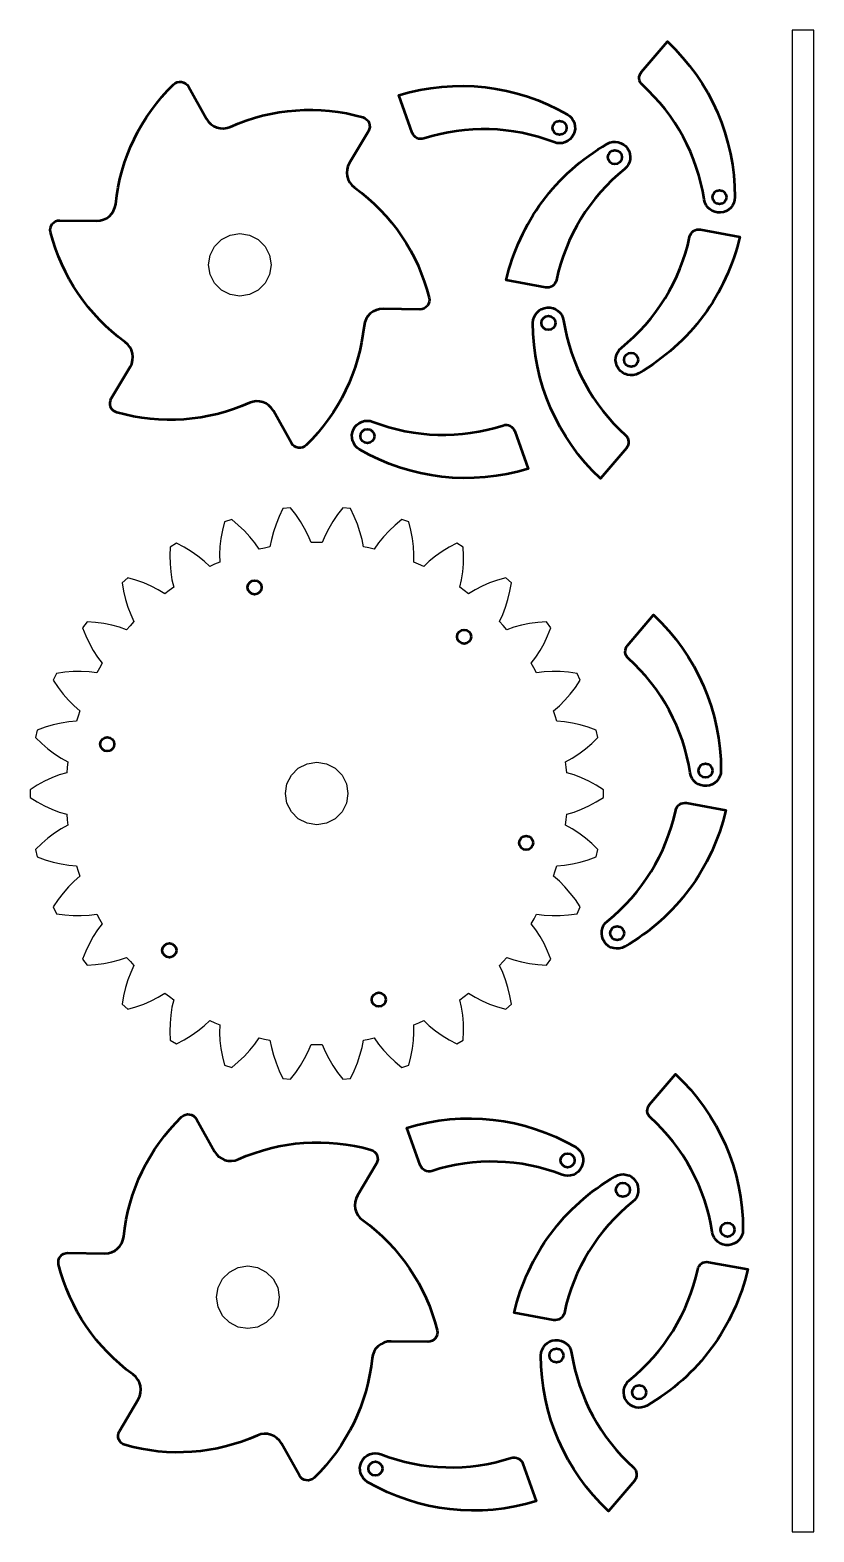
# Model space of a CAD drawing. Header units: inches. Extents: x 3 to 128, y 0 to 240.
import ezdxf

# ---------------------------------------------------------------- set-up
doc = ezdxf.new("R2010")
doc.units = ezdxf.units.IN
doc.header["$MEASUREMENT"] = 0
doc.layers.add('PDF_Visible', color=7, linetype='Continuous')

msp = doc.modelspace()

# ---------------------------------------------------------------- linework, layer by layer
for points in [[(125, 0), (128.5, 0), (128.5, 240), (125, 240)], [(40.76, 199.55), (39.65, 198.44), (38.26, 197.73), (36.71, 197.49), (35.17, 197.73), (33.78, 198.44), (32.67, 199.55), (31.96, 200.94), (31.71, 202.49), (31.96, 204.03), (32.67, 205.43), (33.78, 206.53), (35.17, 207.24), (36.71, 207.49), (38.26, 207.24), (39.65, 206.53), (40.76, 205.43), (41.47, 204.03), (41.71, 202.49), (41.47, 200.94)], [(92.5, 119.96), (91.32, 120.51), (90.15, 120.97), (88.97, 121.32), (88.88, 122.22), (88.79, 123.06), (89.86, 123.65), (90.92, 124.34), (91.96, 125.12), (92.97, 125.99), (93.96, 126.94), (93.7, 128.12), (92.42, 128.59), (91.14, 128.96), (89.88, 129.26), (88.63, 129.46), (87.41, 129.56), (87.14, 130.42), (86.86, 131.23), (87.8, 132.03), (88.69, 132.92), (89.54, 133.9), (90.35, 134.96), (91.12, 136.09), (90.62, 137.2), (89.27, 137.38), (87.94, 137.49), (86.64, 137.51), (85.38, 137.45), (84.16, 137.29), (83.72, 138.07), (83.29, 138.81), (84.03, 139.79), (84.72, 140.85), (85.35, 141.98), (85.92, 143.18), (86.44, 144.45), (85.72, 145.43), (84.36, 145.33), (83.04, 145.16), (81.76, 144.91), (80.54, 144.59), (79.39, 144.18), (78.79, 144.85), (78.21, 145.48), (78.74, 146.59), (79.19, 147.77), (79.57, 149.01), (79.88, 150.31), (80.12, 151.65), (79.22, 152.47), (77.9, 152.09), (76.65, 151.64), (75.45, 151.13), (74.33, 150.56), (73.28, 149.92), (72.56, 150.46), (71.86, 150.96), (72.14, 152.15), (72.34, 153.4), (72.45, 154.69), (72.48, 156.02), (72.44, 157.39), (71.39, 158), (70.19, 157.35), (69.05, 156.65), (67.99, 155.91), (67, 155.12), (66.11, 154.27), (65.29, 154.65), (64.51, 154.99), (64.54, 156.22), (64.47, 157.48), (64.31, 158.76), (64.07, 160.07), (63.74, 161.4), (62.59, 161.78), (61.54, 160.89), (60.57, 159.98), (59.69, 159.03), (58.89, 158.05), (58.19, 157.04), (57.32, 157.24), (56.48, 157.4), (56.25, 158.61), (55.92, 159.83), (55.5, 161.06), (54.99, 162.29), (54.39, 163.52), (53.19, 163.64), (52.35, 162.56), (51.59, 161.47), (50.93, 160.36), (50.35, 159.23), (49.88, 158.1), (48.98, 158.11), (48.12, 158.1), (47.65, 159.23), (47.07, 160.36), (46.41, 161.47), (45.65, 162.56), (44.81, 163.64), (43.61, 163.52), (43.01, 162.29), (42.5, 161.06), (42.08, 159.83), (41.75, 158.61), (41.52, 157.4), (40.64, 157.23), (39.81, 157.04), (39.11, 158.05), (38.31, 159.03), (37.43, 159.98), (36.46, 160.89), (35.41, 161.78), (34.26, 161.4), (33.93, 160.07), (33.69, 158.76), (33.53, 157.48), (33.46, 156.22), (33.49, 154.99), (32.67, 154.63), (31.89, 154.27), (31, 155.12), (30.01, 155.91), (28.95, 156.65), (27.81, 157.35), (26.61, 158), (25.56, 157.39), (25.51, 156.02), (25.55, 154.69), (25.66, 153.4), (25.86, 152.15), (26.14, 150.96), (25.41, 150.43), (24.72, 149.92), (23.67, 150.56), (22.55, 151.13), (21.35, 151.64), (20.1, 152.09), (18.78, 152.47), (17.88, 151.65), (18.12, 150.31), (18.43, 149.01), (18.81, 147.77), (19.26, 146.59), (19.79, 145.48), (19.18, 144.82), (18.61, 144.18), (17.46, 144.59), (16.24, 144.91), (14.96, 145.16), (13.64, 145.33), (12.28, 145.43), (11.56, 144.45), (12.08, 143.18), (12.65, 141.98), (13.28, 140.85), (13.97, 139.79), (14.71, 138.81), (14.26, 138.03), (13.84, 137.29), (12.62, 137.45), (11.36, 137.51), (10.06, 137.49), (8.73, 137.38), (7.38, 137.2), (6.88, 136.09), (7.65, 134.96), (8.46, 133.9), (9.31, 132.92), (10.2, 132.03), (11.14, 131.23), (10.85, 130.37), (10.59, 129.56), (9.37, 129.46), (8.12, 129.26), (6.86, 128.96), (5.58, 128.59), (4.3, 128.12), (4.04, 126.94), (5.03, 125.99), (6.04, 125.12), (7.08, 124.34), (8.14, 123.65), (9.21, 123.06), (9.11, 122.17), (9.03, 121.32), (7.85, 120.97), (6.68, 120.51), (5.5, 119.96), (4.33, 119.33), (3.17, 118.61), (3.17, 117.39), (4.33, 116.67), (5.5, 116.04), (6.68, 115.49), (7.85, 115.03), (9.03, 114.68), (9.12, 113.78), (9.21, 112.94), (8.14, 112.35), (7.08, 111.66), (6.04, 110.88), (5.03, 110.01), (4.04, 109.06), (4.3, 107.88), (5.58, 107.41), (6.86, 107.04), (8.12, 106.74), (9.37, 106.54), (10.59, 106.44), (10.86, 105.58), (11.14, 104.77), (10.2, 103.97), (9.31, 103.08), (8.46, 102.1), (7.65, 101.04), (6.88, 99.91), (7.38, 98.8), (8.73, 98.62), (10.06, 98.51), (11.36, 98.49), (12.62, 98.55), (13.84, 98.71), (14.28, 97.93), (14.71, 97.19), (13.97, 96.21), (13.28, 95.15), (12.65, 94.02), (12.08, 92.82), (11.56, 91.55), (12.28, 90.57), (13.64, 90.67), (14.96, 90.84), (16.24, 91.09), (17.46, 91.41), (18.61, 91.82), (19.21, 91.15), (19.79, 90.52), (19.26, 89.41), (18.81, 88.23), (18.43, 86.99), (18.12, 85.69), (17.88, 84.35), (18.78, 83.53), (20.1, 83.91), (21.35, 84.36), (22.55, 84.87), (23.67, 85.44), (24.72, 86.08), (25.44, 85.54), (26.14, 85.04), (25.86, 83.85), (25.66, 82.6), (25.55, 81.31), (25.51, 79.98), (25.56, 78.61), (26.61, 78), (27.81, 78.65), (28.95, 79.35), (30.01, 80.09), (31, 80.88), (31.89, 81.73), (32.71, 81.35), (33.49, 81.01), (33.46, 79.78), (33.53, 78.52), (33.69, 77.24), (33.93, 75.93), (34.26, 74.6), (35.41, 74.22), (36.46, 75.11), (37.43, 76.02), (38.31, 76.97), (39.11, 77.95), (39.81, 78.96), (40.68, 78.76), (41.52, 78.6), (41.75, 77.39), (42.08, 76.17), (42.5, 74.94), (43.01, 73.71), (43.61, 72.48), (44.81, 72.36), (45.65, 73.44), (46.41, 74.53), (47.07, 75.64), (47.65, 76.77), (48.12, 77.9), (49.02, 77.89), (49.88, 77.9), (50.35, 76.77), (50.93, 75.64), (51.59, 74.53), (52.35, 73.44), (53.19, 72.36), (54.39, 72.48), (54.99, 73.71), (55.5, 74.94), (55.92, 76.17), (56.25, 77.39), (56.48, 78.6), (57.36, 78.77), (58.19, 78.96), (58.89, 77.95), (59.69, 76.97), (60.57, 76.02), (61.54, 75.11), (62.59, 74.22), (63.74, 74.6), (64.07, 75.93), (64.31, 77.24), (64.47, 78.52), (64.54, 79.78), (64.51, 81.01), (65.33, 81.37), (66.11, 81.73), (67, 80.88), (67.99, 80.09), (69.05, 79.35), (70.19, 78.65), (71.39, 78), (72.44, 78.61), (72.48, 79.98), (72.45, 81.31), (72.34, 82.6), (72.14, 83.85), (71.86, 85.04), (72.59, 85.57), (73.28, 86.08), (74.33, 85.44), (75.45, 84.87), (76.65, 84.36), (77.9, 83.91), (79.22, 83.53), (80.12, 84.35), (79.88, 85.69), (79.57, 86.99), (79.19, 88.23), (78.74, 89.41), (78.21, 90.52), (78.82, 91.18), (79.39, 91.82), (80.54, 91.41), (81.76, 91.09), (83.04, 90.84), (84.36, 90.67), (85.72, 90.57), (86.44, 91.55), (85.92, 92.82), (85.35, 94.02), (84.72, 95.15), (84.03, 96.21), (83.29, 97.19), (83.74, 97.97), (84.16, 98.71), (85.38, 98.55), (86.64, 98.49), (87.94, 98.51), (89.27, 98.62), (90.62, 98.8), (91.12, 99.91), (90.35, 101.04), (89.54, 102.1), (88.69, 103.08), (87.8, 103.97), (86.86, 104.77), (87.15, 105.63), (87.41, 106.44), (88.63, 106.54), (89.88, 106.74), (91.14, 107.04), (92.42, 107.41), (93.7, 107.88), (93.96, 109.06), (92.97, 110.01), (91.96, 110.88), (90.92, 111.66), (89.86, 112.35), (88.79, 112.94), (88.89, 113.83), (88.97, 114.68), (90.15, 115.03), (91.32, 115.49), (92.5, 116.04), (93.67, 116.67), (94.83, 117.39), (94.83, 118.61), (93.67, 119.33)], [(53.05, 115.06), (51.94, 113.95), (50.55, 113.24), (49, 113), (47.45, 113.24), (46.06, 113.95), (44.95, 115.06), (44.24, 116.45), (44, 118), (44.24, 119.55), (44.95, 120.94), (46.06, 122.05), (47.45, 122.76), (49, 123), (50.55, 122.76), (51.94, 122.05), (53.05, 120.94), (53.76, 119.55), (54, 118), (53.76, 116.45)], [(42.05, 34.56), (40.94, 33.45), (39.55, 32.74), (38, 32.5), (36.45, 32.74), (35.06, 33.45), (33.95, 34.56), (33.24, 35.95), (33, 37.5), (33.24, 39.04), (33.95, 40.44), (35.06, 41.54), (36.45, 42.25), (38, 42.5), (39.55, 42.25), (40.94, 41.54), (42.05, 40.44), (42.76, 39.04), (43, 37.5), (42.76, 35.95)]]:
    msp.add_lwpolyline(points, close=True)
at = {"layer": 'PDF_Visible', "lineweight": 50}
for points in [[(101.06, 231.22, -0.40573), (100.92, 233.3), (105.06, 238.16, -0.208648), (115.86, 213.28, -0.925253), (110.95, 212.91, 0.172579)], [(6.45, 207.72, -0.492738), (7.93, 209.59), (13.83, 209.51, 0.388582), (16.86, 212.2, -0.176407), (26.12, 231.31, -0.492738), (28.48, 230.96), (31.36, 225.81, 0.388607), (35.2, 224.54, -0.176407), (56.39, 226.06, -0.492738), (57.26, 223.85), (54.24, 218.78, 0.388607), (55.06, 214.82, -0.176407), (66.98, 197.23, -0.492738), (65.5, 195.37), (59.6, 195.45, 0.388582), (56.57, 192.76, -0.176407), (47.3, 173.65, -0.492738), (44.95, 173.99), (42.07, 179.15, 0.388612), (38.23, 180.42, -0.176407), (17.04, 178.89, -0.492738), (16.16, 181.1), (19.19, 186.17, 0.388607), (18.37, 190.14, -0.176407)], [(66.14, 222.66, -0.40573), (64.27, 223.58), (62.13, 229.59, -0.208648), (89.07, 226.51, -0.925253), (86.94, 222.07, 0.172579)], [(87.31, 200.03, -0.40573), (85.57, 198.86), (79.29, 200.01, -0.208648), (95.44, 221.81, -0.925253), (98.21, 217.75, 0.172579)], [(108.62, 206.95, -0.40573), (110.36, 208.12), (116.64, 206.97, -0.208648), (100.49, 185.17, -0.925253), (97.72, 189.24, 0.172579)], [(98.37, 175.27, -0.40573), (98.51, 173.18), (94.37, 168.32, -0.208648), (83.57, 193.2, -0.925253), (88.48, 193.57, 0.172579)], [(78.79, 176.83, -0.40573), (80.66, 175.9), (82.8, 169.89, -0.208648), (55.86, 172.97, -0.925253), (57.99, 177.41, 0.172579)], [(98.83, 139.59, -0.40573), (98.69, 141.67), (102.83, 146.54, -0.208648), (113.63, 121.66, -0.925253), (108.72, 121.29, 0.172579)], [(106.39, 115.33, -0.40573), (108.13, 116.49), (114.41, 115.34, -0.208648), (98.26, 93.54, -0.925253), (95.48, 97.61, 0.172579)], [(102.35, 66.23, -0.40573), (102.21, 68.31), (106.34, 73.17, -0.208648), (117.15, 48.29, -0.925253), (112.24, 47.92, 0.172579)], [(7.74, 42.73, -0.492738), (9.21, 44.6), (15.12, 44.51, 0.388582), (18.14, 47.21, -0.176407), (27.41, 66.32, -0.492738), (29.76, 65.97), (32.64, 60.82, 0.388607), (36.49, 59.55, -0.176407), (57.67, 61.07, -0.492738), (58.55, 58.86), (55.53, 53.79, 0.388607), (56.35, 49.83, -0.176407), (68.26, 32.24, -0.492738), (66.79, 30.38), (60.89, 30.46, 0.388582), (57.86, 27.77, -0.176407), (48.59, 8.66, -0.492738), (46.24, 9), (43.36, 14.15, 0.388612), (39.51, 15.43, -0.176407), (18.33, 13.9, -0.492738), (17.45, 16.11), (20.47, 21.18, 0.388607), (19.65, 25.15, -0.176407)], [(67.43, 57.67, -0.40573), (65.55, 58.59), (63.41, 64.6, -0.208648), (90.36, 61.52, -0.925253), (88.23, 57.08, 0.172579)], [(88.59, 35.04, -0.40573), (86.86, 33.87), (80.58, 35.02, -0.208648), (96.72, 56.82, -0.925253), (99.5, 52.76, 0.172579)], [(109.91, 41.96, -0.40573), (111.65, 43.13), (117.92, 41.98, -0.208648), (101.78, 20.18, -0.925253), (99, 24.25, 0.172579)], [(99.65, 10.28, -0.40573), (99.79, 8.19), (95.66, 3.33, -0.208648), (84.85, 28.21, -0.925253), (89.76, 28.58, 0.172579)], [(80.07, 11.84, -0.40573), (81.95, 10.91), (84.09, 4.9, -0.208648), (57.14, 7.98, -0.925253), (59.27, 12.42, 0.172579)]]:
    msp.add_lwpolyline(points, format="xyb", close=True, dxfattribs=at)
for centre in [(87.83, 224.37), (96.67, 219.67), (113.39, 213.29), (86.04, 193.19), (99.26, 187.31), (57.1, 175.11), (39.08, 150.94), (72.56, 143.06), (15.52, 125.87), (111.16, 121.66), (82.48, 110.11), (97.03, 95.68), (25.44, 92.94), (58.92, 85.06), (89.12, 59.38), (97.95, 54.68), (114.68, 48.3), (87.32, 28.2), (100.55, 22.32), (58.38, 10.12)]:
    msp.add_circle(centre, 1.12, dxfattribs=at)

doc.saveas('drawing.dxf')
